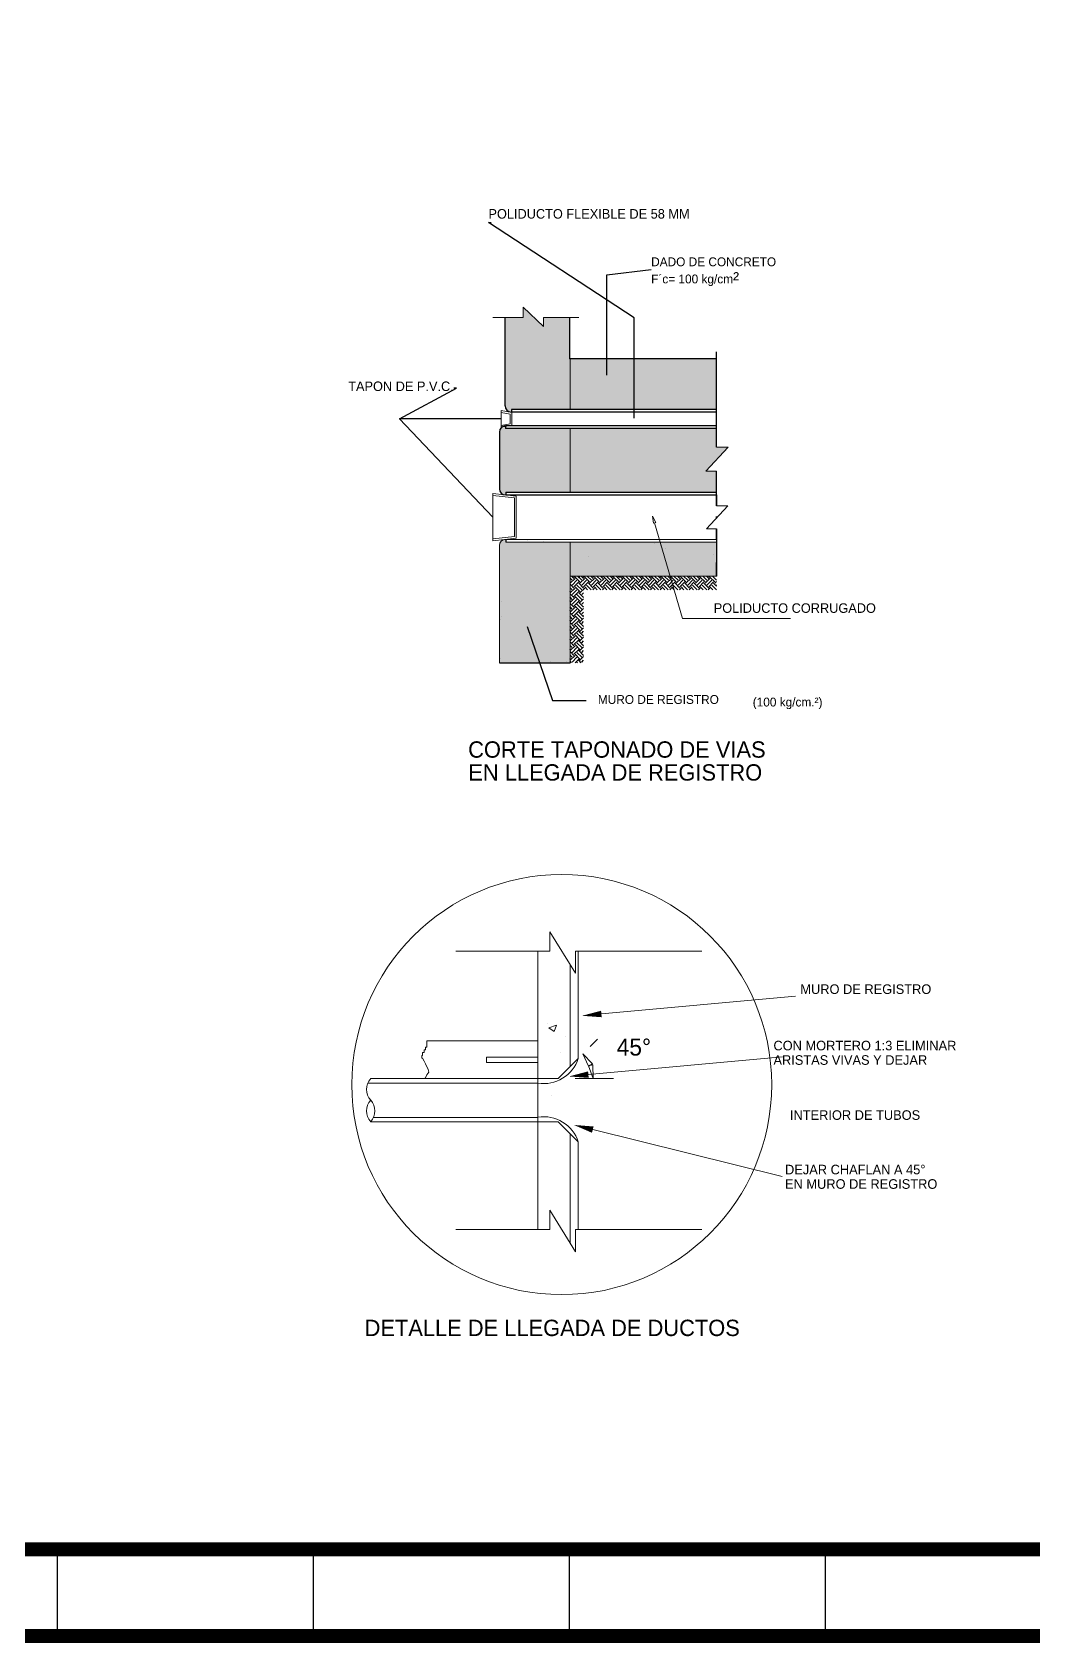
# Model space of a CAD drawing. Header units: centimetres. Extents: x 899 to 420531, y -3090 to 1299.
# Drawn here: x 10318 to 11053, y -3090 to -1908 of the extents above; entities that cross this region are included whole.
import ezdxf
from ezdxf.enums import TextEntityAlignment as Align

# ---------------------------------------------------------------- set-up
doc = ezdxf.new("R2010")
doc.units = ezdxf.units.CM
doc.header["$LTSCALE"] = 10
doc.header["$MEASUREMENT"] = 0
doc.layers.get('0').update_dxf_attribs({"linetype": 'CONTINUOUS'})
for name, color, linetype in [('DIM', 7, 'CONTINUOUS'), ('Ductos', 30, 'CONTINUOUS'), ('IND', 7, 'CONTINUOUS'), ('MARCO', 7, 'CONTINUOUS'), ('REGISTRO', 1, 'CONTINUOUS'), ('TEXTOS', 7, 'CONTINUOUS'), ('TIERRA', 32, 'CONTINUOUS'), ('VARILLAS', 30, 'CONTINUOUS')]:
    doc.layers.add(name, color=color, linetype=linetype)
doc.styles.get("Standard").update_dxf_attribs({"font": ''})
doc.styles.add('Zurich', font='')
doc.styles.get('Standard').set_extended_font_data('Zurich Ex BT')
doc.styles.get('Zurich').set_extended_font_data('Zurich Ex BT')
doc.dimstyles.get("Standard").update_dxf_attribs({"dimtxt": 9, "dimasz": 2, "dimexe": 2, "dimexo": 2, "dimgap": 0.09, "dimtad": 0, "dimtih": 1, "dimtoh": 1, "dimzin": 0, "dimdsep": 46, "dimtxsty": 'Standard', "dimcen": 0.09, "dimadec": 0, "dimazin": 0, "dimtfac": 1, "dimtofl": 0, "dimtmove": 0, "dimatfit": 3, "dimfxl": 0, "dimtolj": 1, "dimtzin": 0, "dimarcsym": 0})

# ---------------------------------------------------------------- blocks, each defined once
blk = doc.blocks.new('_ClosedBlank')
at = {"color": 0, "linetype": 'ByBlock', "lineweight": -2}
for p, q in [((-1, 0.17), (0, 0)), ((-1, 0.17), (-1, -0.17)), ((0, 0), (-1, -0.17))]:
    blk.add_line(p, q, dxfattribs=at)
blk = doc.blocks.new('Marco-Reg')
at = {"layer": 'MARCO', "linetype": 'Continuous'}
for p, q in [((10336.2, -3021.5), (10336.2, -3085.1)), ((10524.2, -3021.5), (10524.2, -3085.1)), ((10712.2, -3021.5), (10712.2, -3085.1)), ((10900.1, -3021.5), (10900.1, -3085.1))]:
    blk.add_line(p, q, dxfattribs=at)
at = {"layer": 'MARCO', "linetype": 'Continuous', "const_width": 10.2}
blk.add_lwpolyline([(12391.5, -3085.1), (12391.5, -542.7), (8462.3, -542.7), (8462.3, -3085.1)], close=True, dxfattribs=at)
blk.add_lwpolyline([(11470.5, -3021.5), (8462.3, -3021.5)], dxfattribs=at)

msp = doc.modelspace()

# ---------------------------------------------------------------- hatches: boundary and pattern name
at = {"layer": 'DIM'}
h = msp.add_hatch(dxfattribs=at)
h.set_pattern_fill('AR-SAND', color=256, style=0)
h.set_pattern_definition([(37.5, (-5431.1317, 225.8756), (-0.06299336, 1.92682377), [0, -1.52, 0, -1.7, 0, -1.625]), (7.5, (-5431.1317, 225.8756), (1.7697767, 2.82214607), [0, -0.82, 0, -1.37, 0, -0.525]), (327.5, (-5432.3617, 225.8756), (3.11414186, 0.00565905), [0, -0.5, 0, -1.8, 0, -2.35]), (317.5, (-5432.3617, 225.8756), (3.0061266, 0.87767556), [0, -0.25, 0, -1.18, 0, -1.35])])
h.paths.add_polyline_path([(10665.093, -2181.936, 0.41421356), (10669.673, -2186.516), (10669.673, -2184.516), (10712.729, -2184.516), (10712.729, -2147.441), (10712.288, -2147.441), (10712.288, -2117.016), (10693.25, -2117.016), (10693.25, -2123.574), (10678.29, -2109.379), (10678.29, -2117.016), (10665.093, -2117.016)])
h.paths.add_polyline_path([(10660.953, -2242.799, 0.34305851), (10664.405, -2247.238), (10665.533, -2247.379), (10665.533, -2245.379), (10712.729, -2245.379), (10712.729, -2198.676), (10665.453, -2198.676), (10665.453, -2197.055), (10662.79, -2197.549, 0.23876884), (10660.953, -2201.176)])
h.paths.add_polyline_path([(10665.541, -2281.99), (10665.541, -2279.996), (10664.38, -2280.14, 0.34115206), (10660.953, -2284.578), (10660.953, -2370.553), (10712.729, -2370.553), (10712.729, -2281.99)])
h = msp.add_hatch(dxfattribs=at)
h.set_pattern_fill('AR-CONC', color=256, style=0)
h.set_pattern_definition([(50, (-5431.1317, 225.8756), (7.1726018, -0.6275213), [0.75, -8.25]), (355, (-5431.132, 225.8756), (-1.3875133, 7.5219213), [0.6, -6.6]), (100.4514, (-5430.534, 225.823), (5.7850938, 6.8943954), [0.637402, -7.011421]), (46.1842, (-5431.132, 227.876), (10.6724105, -1.65519), [1.125, -12.375]), (96.6356, (-5430.242, 227.738), (9.346627, 9.741179), [0.956103, -10.51713]), (351.1842, (-5431.132, 227.876), (9.3466195, 9.741186), [0.9, -9.9]), (21, (-5430.1317, 227.3756), (5.9690705, -4.026189), [0.75, -8.25]), (326, (-5430.132, 227.3756), (2.4331533, 7.2515005), [0.6, -6.6]), (71.4514, (-5429.634, 227.04), (8.4022263, 3.225305), [0.637402, -7.011421]), (37.5, (-5431.1317, 225.8756), (0.12159855, 3.32893854), [0, -6.52, 0, -6.7, 0, -6.625]), (7.5, (-5431.1317, 225.8756), (2.6306954, 3.9441171), [0, -3.82, 0, -6.37, 0, -2.525]), (327.5, (-5433.3617, 225.8756), (5.33822436, -0.2255487), [0, -2.5, 0, -7.8, 0, -10.35]), (317.5, (-5434.3617, 225.8756), (5.8318617, 1.0010498), [0, -3.25, 0, -5.18, 0, -7.35])])
h.paths.add_polyline_path([(10712.729, -2147.441), (10712.729, -2184.516), (10820.366, -2184.516), (10820.366, -2180.857), (10820.366, -2166.697), (10820.366, -2156.537), (10820.366, -2147.441)])
h.paths.add_polyline_path([(10820.366, -2245.379), (10820.366, -2229.95), (10812.449, -2229.95), (10828.981, -2212.216), (10820.366, -2212.216), (10820.366, -2198.676), (10712.729, -2198.676), (10712.729, -2245.379)])
h.paths.add_polyline_path([(10712.729, -2281.99), (10712.729, -2306.929), (10786.262, -2306.929), (10778.952, -2281.99)])
h.paths.add_polyline_path([(10778.952, -2281.99), (10786.262, -2306.929), (10820.366, -2306.929), (10820.366, -2296.929), (10820.366, -2293.469), (10820.366, -2281.99)])
at = {"layer": 'TIERRA'}
h = msp.add_hatch(dxfattribs=at)
h.set_pattern_fill('EARTH', color=256, scale=20, angle=45, style=0)
h.set_pattern_definition([(45, (-195.047, 259.044), (4e-16, 7.0710678), [5, -5]), (45, (-196.373, 260.3696), (4e-16, 7.0710678), [5, -5]), (45, (-197.699, 261.6955), (4e-16, 7.0710678), [5, -5]), (135, (-197.699, 262.5793), (-7.0710678, 9e-16), [5, -5]), (135, (-196.373, 263.905), (-7.0710678, 9e-16), [5, -5]), (135, (-195.047, 265.231), (-7.0710678, 9e-16), [5, -5])])
h.paths.add_polyline_path([(10722.729, -2316.929), (10750.633, -2316.929), (10749.235, -2308.005), (10748.159, -2306.929), (10712.729, -2306.929), (10712.729, -2370.553), (10722.729, -2370.553)])
h.paths.add_polyline_path([(10786.262, -2306.929), (10749.067, -2306.929), (10750.633, -2316.929), (10789.193, -2316.929)])
h.paths.add_polyline_path([(10820.366, -2306.929), (10786.262, -2306.929), (10789.193, -2316.929), (10820.366, -2316.929)])

# ---------------------------------------------------------------- linework, layer by layer
at = {"lineweight": 5}
for p, q in [((10716.67, -2582.266), (10716.67, -2598.621)), ((10735.762, -2628.474), (10878.338, -2615.298)), ((10696.401, -2635.116), (10696.401, -2635.116)), ((10697.268, -2638.735), (10702.814, -2636.606)), ((10701.208, -2641.393), (10702.814, -2636.607)), ((10697.268, -2638.735), (10701.208, -2641.393)), ((10709.497, -2644.692), (10709.497, -2644.692)), ((10705.961, -2656.547), (10705.961, -2656.547)), ((10726.212, -2673.005), (10868.788, -2659.83)), ((10606.544, -2675.284), (10605.915, -2675.913)), ((10607.568, -2673.237), (10606.544, -2675.284)), ((10699.437, -2688.153), (10699.437, -2688.153)), ((10707.237, -2707.659), (10707.237, -2707.659)), ((10729.446, -2713.382), (10868.414, -2747.871))]:
    msp.add_line(p, q, dxfattribs=at)
msp.add_circle((10706.67, -2680.308), 154.203, dxfattribs=at)
for points in [[(10735.543, -2626.108), (10735.98, -2630.84), (10721.565, -2629.786)], [(10725.993, -2670.639), (10726.431, -2675.371), (10712.016, -2674.317)], [(10730.018, -2711.076), (10728.873, -2715.688), (10715.609, -2709.948)]]:
    msp.add_solid(points, dxfattribs=at)
at = {"layer": 'DIM', "lineweight": 5}
for p, q in [((10820.366, -2148.554), (10820.366, -2206.216)), ((10820.366, -2229.95), (10820.366, -2255.382))]:
    msp.add_line(p, q, dxfattribs=at)
at = {"layer": 'Ductos', "lineweight": 5}
for p, q in [((10607.568, -2648.161), (10607.568, -2652.767)), ((10689.114, -2648.192), (10607.568, -2648.192)), ((10727.641, -2652.237), (10732.829, -2647.049)), ((10604.496, -2658.908), (10603.983, -2658.908)), ((10603.983, -2658.908), (10603.983, -2660.955)), ((10605.52, -2656.861), (10604.496, -2656.861)), ((10604.496, -2656.861), (10604.496, -2658.908)), ((10606.544, -2654.814), (10605.52, -2654.814)), ((10605.52, -2654.814), (10605.52, -2656.861)), ((10607.568, -2652.767), (10606.544, -2652.767)), ((10606.544, -2652.767), (10606.544, -2654.814)), ((10689.114, -2660.072), (10651.492, -2660.072)), ((10651.492, -2660.072), (10651.492, -2664.033)), ((10603.983, -2660.955), (10604.496, -2660.955)), ((10604.496, -2660.955), (10605.52, -2663.002)), ((10605.52, -2663.002), (10606.544, -2665.049)), ((10606.544, -2665.049), (10608.592, -2669.143)), ((10609.105, -2671.19), (10607.568, -2673.237)), ((10608.592, -2669.143), (10609.105, -2671.19)), ((10651.492, -2664.033), (10689.114, -2664.033)), ((10703.964, -2675.913), (10718.815, -2661.062)), ((10689.114, -2679.247), (10564.279, -2679.247)), ((10689.114, -2675.913), (10566.347, -2675.913)), ((10689.114, -2675.913), (10703.964, -2675.913)), ((10566.347, -2707.595), (10689.114, -2707.595)), ((10568.305, -2704.517), (10689.114, -2704.517)), ((10689.114, -2707.595), (10703.964, -2707.595))]:
    msp.add_line(p, q, dxfattribs=at)
for centre, radius, start, end in [((10693.39, -2652.883), 26.709, 260.7874, 342.16708), ((10575.399, -2683.834), 12.028, 138.814075, 221.185925), ((10575.399, -2699.675), 12.028, 138.814075, 221.185925), ((10557.295, -2699.675), 12.028, 318.814075, 41.185925)]:
    msp.add_arc(centre, radius, start, end, dxfattribs=at)
at = {"layer": 'IND', "lineweight": 5}
msp.add_line((10716.446, -2675.913), (10744.785, -2675.913), dxfattribs=at)
msp.add_arc((10703.964, -2675.913), 25.843, 22.278012, 22.721988, dxfattribs=at)
at = {"layer": 'REGISTRO', "lineweight": 5}
for p, q in [((10678.29, -2117.016), (10678.29, -2109.379)), ((10678.29, -2109.379), (10693.25, -2123.574)), ((10656.116, -2117.016), (10678.29, -2117.016)), ((10693.25, -2123.574), (10693.25, -2117.016)), ((10693.25, -2117.016), (10719.328, -2117.016)), ((10712.729, -2147.441), (10712.729, -2184.516)), ((10662.107, -2197.675), (10662.107, -2185.41)), ((10670.113, -2186.893), (10662.107, -2185.41)), ((10668.737, -2188.038), (10662.107, -2186.81)), ((10670.113, -2186.893), (10670.113, -2196.192)), ((10668.737, -2195.047), (10662.107, -2196.275)), ((10670.113, -2196.192), (10662.107, -2197.675)), ((10668.737, -2188.038), (10668.737, -2195.047)), ((10712.729, -2198.676), (10712.729, -2245.379)), ((10828.981, -2212.216), (10812.449, -2229.95)), ((10820.366, -2212.216), (10828.981, -2212.216)), ((10812.449, -2229.95), (10820.366, -2229.95)), ((10656.034, -2281.173), (10656.054, -2246.194)), ((10673.236, -2248.343), (10656.048, -2246.193)), ((10671.858, -2249.571), (10656.026, -2247.723)), ((10671.849, -2249.569), (10671.849, -2277.815)), ((10671.849, -2277.91), (10671.849, -2249.569)), ((10673.225, -2248.342), (10673.225, -2279.044)), ((10828.53, -2255.382), (10812.863, -2272.188)), ((10820.366, -2255.382), (10828.53, -2255.382)), ((10671.849, -2277.815), (10656.014, -2279.644)), ((10673.225, -2279.044), (10656.034, -2281.173)), ((10665.541, -2279.99), (10820.366, -2279.99)), ((10665.541, -2281.99), (10820.366, -2281.99)), ((10712.729, -2281.99), (10712.729, -2370.553)), ((10812.863, -2272.188), (10820.366, -2272.188)), ((10660.953, -2284.578), (10660.953, -2370.553)), ((10712.729, -2306.929), (10820.366, -2306.929)), ((10697.842, -2568.048), (10697.842, -2582.266)), ((10697.842, -2568.048), (10716.67, -2598.621)), ((10628.822, -2582.266), (10697.842, -2582.266)), ((10689.114, -2786.677), (10689.114, -2582.266)), ((10716.67, -2582.266), (10809.55, -2582.266)), ((10697.842, -2772.459), (10697.842, -2786.677)), ((10697.842, -2772.459), (10716.67, -2803.031)), ((10628.822, -2786.677), (10697.842, -2786.677)), ((10716.67, -2786.677), (10716.67, -2803.031)), ((10716.67, -2786.677), (10809.55, -2786.677))]:
    msp.add_line(p, q, dxfattribs=at)
at = {"layer": 'REGISTRO'}
for p, q in [((10665.093, -2181.936), (10665.093, -2117.021)), ((10712.288, -2117.021), (10712.288, -2147.441)), ((10820.366, -2147.441), (10712.288, -2147.441)), ((10820.366, -2156.537), (10820.366, -2142.377)), ((10820.366, -2166.697), (10820.366, -2156.537)), ((10820.366, -2180.857), (10820.366, -2166.697)), ((10820.366, -2184.516), (10669.673, -2184.516)), ((10820.366, -2186.516), (10669.673, -2186.516)), ((10820.366, -2212.216), (10820.366, -2180.857)), ((10820.366, -2196.676), (10665.453, -2196.676)), ((10820.366, -2198.676), (10665.453, -2198.676)), ((10660.953, -2201.176), (10660.953, -2242.799)), ((10820.366, -2246.63), (10820.366, -2229.95)), ((10665.533, -2245.379), (10820.366, -2245.379)), ((10820.366, -2255.382), (10820.366, -2246.63)), ((10665.533, -2247.379), (10820.366, -2247.379)), ((10820.366, -2279.99), (10820.366, -2272.188)), ((10820.366, -2279.99), (10820.366, -2293.469)), ((10660.953, -2370.553), (10712.729, -2370.553))]:
    msp.add_line(p, q, dxfattribs=at)
for centre, radius, start, end in [((10669.673, -2181.936), 4.58, 180, 270), ((10665.453, -2201.176), 4.5, 90, 180), ((10665.533, -2242.799), 4.58, 180, 270)]:
    msp.add_arc(centre, radius, start, end, dxfattribs=at)
at = {"layer": 'REGISTRO', "lineweight": 5}
msp.add_arc((10665.541, -2284.578), 4.587, 90, 180, dxfattribs=at)
at = {"layer": 'TEXTOS'}
for p, q in [((10669.673, -2184.516), (10669.673, -2186.516)), ((10665.453, -2196.676), (10665.453, -2198.676)), ((10665.533, -2245.379), (10665.533, -2247.379)), ((10820.366, -2247.21), (10820.366, -2255.382)), ((10820.366, -2263.31), (10820.366, -2264.14)), ((10820.366, -2264.14), (10820.366, -2263.31)), ((10665.541, -2279.99), (10665.541, -2281.99)), ((10681.296, -2280.953), (10681.296, -2280.953)), ((10693.15, -2281.216), (10693.15, -2281.216)), ((10820.366, -2272.188), (10820.366, -2280.81)), ((10712.588, -2283.46), (10712.588, -2283.46)), ((10712.855, -2291.069), (10712.855, -2291.069)), ((10726.259, -2292.919), (10726.259, -2292.919)), ((10774.816, -2282.912), (10774.816, -2282.912)), ((10779.102, -2284.215), (10779.102, -2284.215)), ((10780.722, -2288.896), (10780.722, -2288.896)), ((10780.853, -2288.012), (10780.853, -2288.012)), ((10782.556, -2286.416), (10782.556, -2286.416)), ((10818.14, -2291.332), (10818.14, -2291.332)), ((10820.366, -2293.469), (10820.366, -2306.929)), ((10661.032, -2303.787), (10661.032, -2303.787)), ((10661.24, -2297.865), (10661.24, -2297.865)), ((10820.366, -2306.929), (10820.366, -2296.929)), ((10661.249, -2313.181), (10661.249, -2313.181)), ((10719.99, -2307.954), (10718.964, -2306.929)), ((10749.185, -2307.954), (10748.159, -2306.929)), ((10820.366, -2314.664), (10820.346, -2314.645)), ((10662.09, -2325.726), (10662.09, -2325.726)), ((10662.03, -2339.022), (10662.03, -2339.022)), ((10662.718, -2336.698), (10662.718, -2336.698)), ((10661.133, -2368.613), (10661.133, -2368.613)), ((10661.993, -2367.22), (10661.993, -2367.22)), ((10698.131, -2369.637), (10698.131, -2369.637)), ((10710.396, -2369.99), (10710.396, -2369.99)), ((10712.58, -2367.735), (10712.58, -2367.735))]:
    msp.add_line(p, q, dxfattribs=at)
at = {"layer": 'TEXTOS', "lineweight": 5}
msp.add_lwpolyline([(10774.818, -2267.885), (10795.371, -2338.004), (10874.739, -2338.004)], dxfattribs=at)
at = {"layer": 'VARILLAS', "lineweight": 5}
for p, q in [((10718.815, -2661.062), (10718.815, -2582.266)), ((10712.875, -2667.003), (10712.875, -2592.458)), ((10703.964, -2707.595), (10718.815, -2722.446)), ((10712.875, -2796.869), (10712.875, -2716.506)), ((10718.815, -2786.677), (10718.815, -2722.446))]:
    msp.add_line(p, q, dxfattribs=at)
msp.add_arc((10693.39, -2730.625), 26.709, 17.83292, 99.2126, dxfattribs=at)

# ---------------------------------------------------------------- block references
at = {"layer": 'DIM'}
msp.add_blockref('Marco-Reg', (0, 0), dxfattribs=at)
at = {"layer": 'DIM', "lineweight": 5, "yscale": 9.98505828760608, "zscale": 9.98505828759257}
for p, xscale, rotation in [((10722.238, -2657.64), 9.985058287528469, 123.8609939736437), ((10729.807, -2675.913), 9.985058287559541, 281.1390060252427)]:
    msp.add_blockref('_ClosedBlank', p, dxfattribs=dict(at, xscale=xscale, rotation=rotation))
at = {"layer": 'TEXTOS', "lineweight": 5, "xscale": 5.187389249252457, "yscale": 5.187389249247644, "zscale": 5.187389249240047, "rotation": 106.336605707166}
msp.add_blockref('_ClosedBlank', (10773.359, -2262.907), dxfattribs=at)

# ---------------------------------------------------------------- texts
at = {"lineweight": 5, "style": 'Zurich'}
for s, height, p in [('MURO DE REGISTRO', 7.03536, (10881.888, -2610.24)), ('CON MORTERO 1:3 ELIMINAR', 7.03536, (10862.131, -2651.661)), ('ARISTAS VIVAS Y DEJAR', 7.03536, (10862.131, -2662.269)), ('INTERIOR DE TUBOS', 7.03536, (10874.245, -2702.687)), ('DEJAR CHAFLAN A 45°', 7.03536, (10870.641, -2742.701)), ('EN MURO DE REGISTRO', 7.03536, (10870.641, -2753.308)), ('DETALLE DE LLEGADA DE DUCTOS', 12, (10561.888, -2858.943))]:
    msp.add_text(s, height=height, dxfattribs=at).set_placement(p, align=Align.MIDDLE_LEFT)
at = {"layer": 'DIM', "lineweight": 5, "insert": (10759.643, -2652.851), "char_height": 12.4813, "attachment_point": 5, "style": 'Zurich'}
msp.add_mtext('\\A1;45°', dxfattribs=at)
at = {"layer": 'TEXTOS', "lineweight": 5}
for s, height, p in [('POLIDUCTO CORRUGADO', 7, (10877.828, -2330.448)), ('CORTE TAPONADO DE VIAS', 12, (10747.164, -2434.282)), ('EN LLEGADA DE REGISTRO', 12, (10745.948, -2451.116))]:
    msp.add_text(s, height=height, dxfattribs=at).set_placement(p, align=Align.MIDDLE_CENTER)
msp.add_text('MURO DE REGISTRO', height=6.5, dxfattribs=at).set_placement((10733.195, -2400.807))
at = {"layer": 'TEXTOS'}
msp.add_text('(100 kg/cm.²)', height=6.5, dxfattribs=at).set_placement((10846.92, -2402.696))
at = {"layer": 'TEXTOS', "attachment_point": 1}
for s, insert, char_height, width in [('\\A1;POLIDUCTO FLEXIBLE DE 58 MM', (10652.847, -2037.475), 7, 483.84675), ('\\A1;DADO DE CONCRETO \\PF´c= 100 kg/cm{\\A0;\\H1.5385x;²}', (10772.336, -2072.943), 6.5, 240.70162)]:
    msp.add_mtext(s, dxfattribs=dict(at, insert=insert, char_height=char_height, width=width))
at = {"layer": 'TEXTOS', "insert": (10627.363, -2164.081), "char_height": 7, "attachment_point": 3}
msp.add_mtext('TAPON DE P.V.C.', dxfattribs=at)

# ---------------------------------------------------------------- leaders
at = {"layer": 'TEXTOS'}
for points in [[(10759.873, -2190.905), (10759.873, -2117.351), (10652.847, -2047.301), (10654.847, -2047.301)], [(10739.853, -2159.432), (10739.853, -2085.695), (10772.246, -2081.943)], [(10662.107, -2191.542), (10587.398, -2191.542), (10629.453, -2169.081), (10627.453, -2169.081)], [(10656.044, -2263.684), (10587.398, -2191.542)], [(10681.243, -2344.012), (10699.977, -2398.188), (10724.629, -2398.188)]]:
    msp.add_leader(points, dimstyle='Standard', override={"dimgap": 0.09, "dimtad": 0}, dxfattribs=at)

doc.saveas('drawing.dxf')
